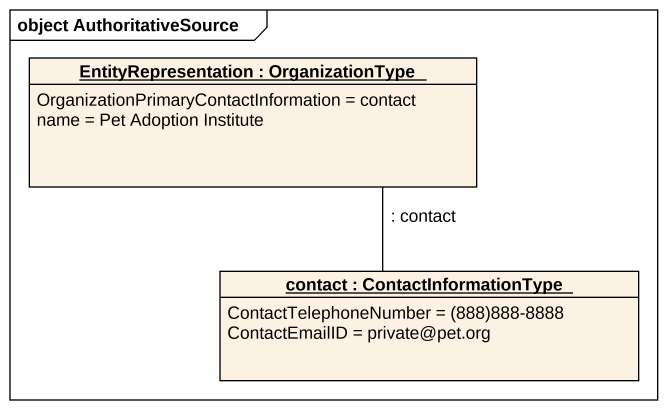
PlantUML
@startuml
mainframe object AuthoritativeSource
hide circle
hide empty members
object "EntityRepresentation : OrganizationType" as EntityRepresentation {
  OrganizationPrimaryContactInformation = contact
  name = Pet Adoption Institute
}
object "contact : ContactInformationType" as contact {
  ContactTelephoneNumber = (888)888-8888
  ContactEmailID = private@pet.org
}
contact -up- EntityRepresentation : : contact
@enduml
